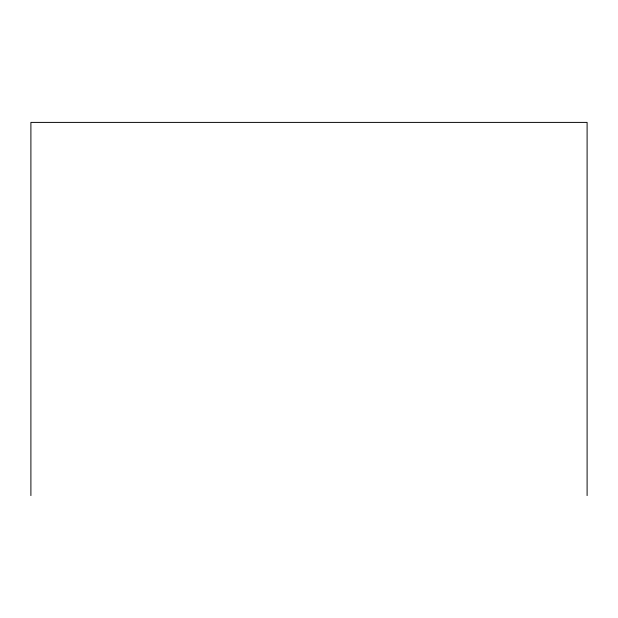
<?xml version="1.0" encoding="UTF-8"?>
<svg xmlns="http://www.w3.org/2000/svg" width="618" height="618" viewBox="0 0 618 618"><rect width="100%" height="100%" fill="white"/><g stroke="black" fill="none" stroke-linecap="round" stroke-linejoin="round"><path stroke-width="0.93" d="M587.1 495.597L587.1 122.403L30.9 122.403L30.9 495.597"/></g></svg>
